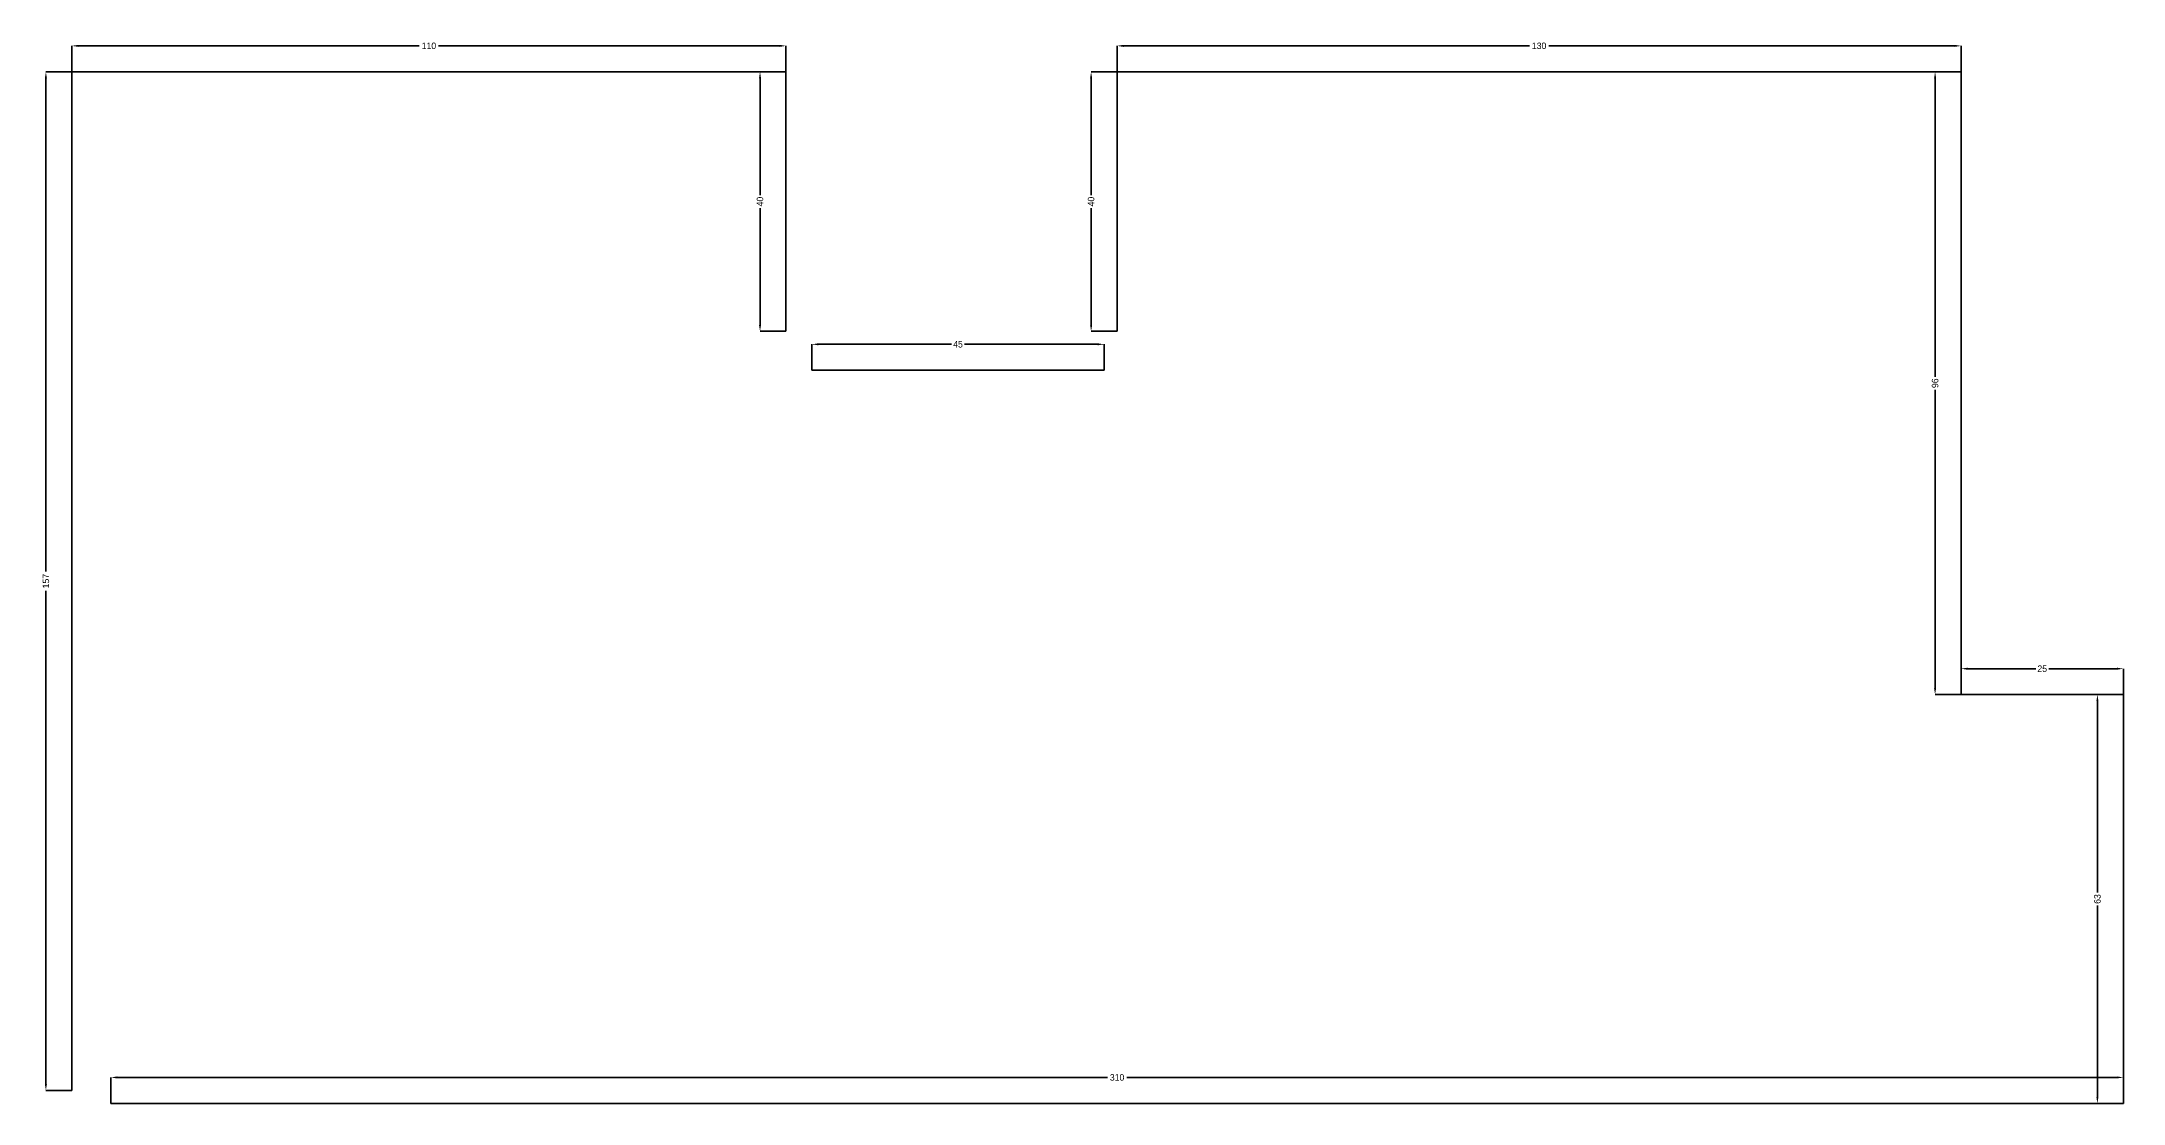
# Model space of a CAD drawing. Header units: metres. Extents: x 5 to 326, y 24 to 188.
import ezdxf

# ---------------------------------------------------------------- set-up
doc = ezdxf.new("R2010")
doc.units = ezdxf.units.M
doc.dimstyles.get("Standard").update_dxf_attribs({"dimtxt": 2.5, "dimasz": 2.5, "dimexe": 1.25, "dimexo": 0.625, "dimtad": 1, "dimdec": 0, "dimcen": 2.5, "dimadec": 0, "dimazin": 0, "dimtfac": 1, "dimtmove": 0, "dimatfit": 3, "dimarcsym": 0})

# ---------------------------------------------------------------- blocks, each defined once
blk = doc.blocks.new('_CLOSEDFILLED')
at = {"color": 0, "linetype": 'BYBLOCK'}
blk.add_solid([(-1, 0.16), (0, 0), (-1, -0.16)], dxfattribs=at)
blk = doc.blocks.new('*D1')
at = {"lineweight": -2}
for p, q in [((16, 24), (16, 28)), ((17, 28), (169.5, 28)), ((172.5, 28), (325, 28)), ((326, 24), (326, 28))]:
    blk.add_line(p, q, dxfattribs=at)
at = {"layer": 'DEFPOINTS'}
for p in [(16, 28), (16, 24), (326, 24)]:
    blk.add_point(p, dxfattribs=at)
at = {"rotation": 180}
blk.add_blockref('_CLOSEDFILLED', (16, 28), dxfattribs=at)
blk.add_blockref('_CLOSEDFILLED', (326, 28))
at = {"insert": (171, 28), "char_height": 1, "attachment_point": 5}
blk.add_mtext('310', dxfattribs=at)
blk = doc.blocks.new('*D2')
at = {"lineweight": -2}
for p, q in [((10, 183), (10, 187)), ((11, 187), (63.5, 187)), ((66.5, 187), (119, 187)), ((120, 183), (120, 187))]:
    blk.add_line(p, q, dxfattribs=at)
at = {"layer": 'DEFPOINTS'}
for p in [(10, 187), (10, 183), (120, 183)]:
    blk.add_point(p, dxfattribs=at)
at = {"rotation": 180}
blk.add_blockref('_CLOSEDFILLED', (10, 187), dxfattribs=at)
blk.add_blockref('_CLOSEDFILLED', (120, 187))
at = {"insert": (65, 187), "char_height": 1, "attachment_point": 5}
blk.add_mtext('110', dxfattribs=at)
blk = doc.blocks.new('*D3')
at = {"lineweight": -2}
for p, q in [((171, 183), (171, 187)), ((172, 187), (234.5, 187)), ((237.5, 187), (300, 187)), ((301, 183), (301, 187))]:
    blk.add_line(p, q, dxfattribs=at)
at = {"layer": 'DEFPOINTS'}
for p in [(171, 187), (171, 183), (301, 183)]:
    blk.add_point(p, dxfattribs=at)
at = {"rotation": 180}
blk.add_blockref('_CLOSEDFILLED', (171, 187), dxfattribs=at)
blk.add_blockref('_CLOSEDFILLED', (301, 187))
at = {"insert": (236, 187), "char_height": 1, "attachment_point": 5}
blk.add_mtext('130', dxfattribs=at)
blk = doc.blocks.new('*D4')
at = {"lineweight": -2}
for p, q in [((10, 183), (6, 183)), ((6, 106), (6, 182)), ((6, 27), (6, 103)), ((10, 26), (6, 26))]:
    blk.add_line(p, q, dxfattribs=at)
at = {"layer": 'DEFPOINTS'}
for p in [(10, 183), (6, 26), (10, 26)]:
    blk.add_point(p, dxfattribs=at)
for p, rotation in [((6, 183), 90), ((6, 26), 270)]:
    blk.add_blockref('_CLOSEDFILLED', p, dxfattribs=dict(rotation=rotation))
at = {"insert": (6, 104.5), "char_height": 1, "attachment_point": 5, "rotation": 90}
blk.add_mtext('157', dxfattribs=at)
blk = doc.blocks.new('*D5')
at = {"lineweight": -2}
for p, q in [((326, 87), (322, 87)), ((322, 56.5), (322, 86)), ((322, 25), (322, 54.5)), ((326, 24), (322, 24))]:
    blk.add_line(p, q, dxfattribs=at)
at = {"layer": 'DEFPOINTS'}
for p in [(326, 87), (322, 24), (326, 24)]:
    blk.add_point(p, dxfattribs=at)
for p, rotation in [((322, 87), 90), ((322, 24), 270)]:
    blk.add_blockref('_CLOSEDFILLED', p, dxfattribs=dict(rotation=rotation))
at = {"insert": (322, 55.5), "char_height": 1, "attachment_point": 5, "rotation": 90}
blk.add_mtext('63', dxfattribs=at)
blk = doc.blocks.new('*D6')
at = {"lineweight": -2}
for p, q in [((120, 183), (116, 183)), ((116, 164), (116, 182)), ((116, 144), (116, 162)), ((120, 143), (116, 143))]:
    blk.add_line(p, q, dxfattribs=at)
at = {"layer": 'DEFPOINTS'}
for p in [(120, 183), (116, 143), (120, 143)]:
    blk.add_point(p, dxfattribs=at)
for p, rotation in [((116, 183), 90), ((116, 143), 270)]:
    blk.add_blockref('_CLOSEDFILLED', p, dxfattribs=dict(rotation=rotation))
at = {"insert": (116, 163), "char_height": 1, "attachment_point": 5, "rotation": 90}
blk.add_mtext('40', dxfattribs=at)
blk = doc.blocks.new('*D7')
at = {"lineweight": -2}
for p, q in [((171, 183), (167, 183)), ((167, 164), (167, 182)), ((167, 144), (167, 162)), ((171, 143), (167, 143))]:
    blk.add_line(p, q, dxfattribs=at)
at = {"layer": 'DEFPOINTS'}
for p in [(171, 183), (167, 143), (171, 143)]:
    blk.add_point(p, dxfattribs=at)
for p, rotation in [((167, 183), 90), ((167, 143), 270)]:
    blk.add_blockref('_CLOSEDFILLED', p, dxfattribs=dict(rotation=rotation))
at = {"insert": (167, 163), "char_height": 1, "attachment_point": 5, "rotation": 90}
blk.add_mtext('40', dxfattribs=at)
blk = doc.blocks.new('*D8')
at = {"lineweight": -2}
for p, q in [((301, 183), (297, 183)), ((297, 136), (297, 182)), ((297, 88), (297, 134)), ((301, 87), (297, 87))]:
    blk.add_line(p, q, dxfattribs=at)
at = {"layer": 'DEFPOINTS'}
for p in [(301, 183), (297, 87), (301, 87)]:
    blk.add_point(p, dxfattribs=at)
for p, rotation in [((297, 183), 90), ((297, 87), 270)]:
    blk.add_blockref('_CLOSEDFILLED', p, dxfattribs=dict(rotation=rotation))
at = {"insert": (297, 135), "char_height": 1, "attachment_point": 5, "rotation": 90}
blk.add_mtext('96', dxfattribs=at)
blk = doc.blocks.new('*D9')
at = {"lineweight": -2}
for p, q in [((301, 87), (301, 91)), ((302, 91), (312.5, 91)), ((314.5, 91), (325, 91)), ((326, 87), (326, 91))]:
    blk.add_line(p, q, dxfattribs=at)
at = {"layer": 'DEFPOINTS'}
for p in [(301, 91), (301, 87), (326, 87)]:
    blk.add_point(p, dxfattribs=at)
at = {"rotation": 180}
blk.add_blockref('_CLOSEDFILLED', (301, 91), dxfattribs=at)
blk.add_blockref('_CLOSEDFILLED', (326, 91))
at = {"insert": (313.5, 91), "char_height": 1, "attachment_point": 5}
blk.add_mtext('25', dxfattribs=at)
blk = doc.blocks.new('*D10')
at = {"lineweight": -2}
for p, q in [((124, 137), (124, 141)), ((125, 141), (145.5, 141)), ((147.5, 141), (168, 141)), ((169, 137), (169, 141))]:
    blk.add_line(p, q, dxfattribs=at)
at = {"layer": 'DEFPOINTS'}
for p in [(124, 141), (124, 137), (169, 137)]:
    blk.add_point(p, dxfattribs=at)
at = {"rotation": 180}
blk.add_blockref('_CLOSEDFILLED', (124, 141), dxfattribs=at)
blk.add_blockref('_CLOSEDFILLED', (169, 141))
at = {"insert": (146.5, 141), "char_height": 1, "attachment_point": 5}
blk.add_mtext('45', dxfattribs=at)

msp = doc.modelspace()

# ---------------------------------------------------------------- linework, layer by layer
for p, q in [((10, 183), (120, 183)), ((10, 26), (10, 183)), ((120, 143), (120, 183)), ((171, 183), (301, 183)), ((171, 143), (171, 183)), ((301, 87), (301, 183)), ((124, 137), (169, 137)), ((301, 87), (326, 87)), ((326, 24), (326, 87)), ((16, 24), (326, 24))]:
    msp.add_line(p, q)

# ---------------------------------------------------------------- dimensions: what is measured, and where the dimension line sits
for base, p1, p2, picture, middle in [((10, 187), (10, 183), (120, 183), '*D2', (65, 187)), ((171, 187), (171, 183), (301, 183), '*D3', (236, 187)), ((124, 141), (124, 137), (169, 137), '*D10', (146.5, 141)), ((301, 91), (301, 87), (326, 87), '*D9', (313.5, 91)), ((16, 28), (16, 24), (326, 24), '*D1', (171, 28))]:
    dim = msp.add_linear_dim(base=base, p1=p1, p2=p2, dimstyle='Standard', override={"dimasz": 1, "dimsah": 0, "dimtsz": 0})
    dim.commit()
    dim.dimension.update_dxf_attribs({"geometry": picture, "text_midpoint": middle})
for base, p1, p2, picture, middle in [((6, 26), (10, 26), (10, 183), '*D4', (6, 104.5)), ((116, 143), (120, 143), (120, 183), '*D6', (116, 163)), ((167, 143), (171, 143), (171, 183), '*D7', (167, 163)), ((297, 87), (301, 87), (301, 183), '*D8', (297, 135)), ((322, 24), (326, 24), (326, 87), '*D5', (322, 55.5))]:
    dim = msp.add_linear_dim(base=base, p1=p1, p2=p2, angle=90, dimstyle='Standard', override={"dimasz": 1, "dimsah": 0, "dimtsz": 0})
    dim.commit()
    dim.dimension.update_dxf_attribs({"geometry": picture, "text_midpoint": middle})

doc.saveas('drawing.dxf')
